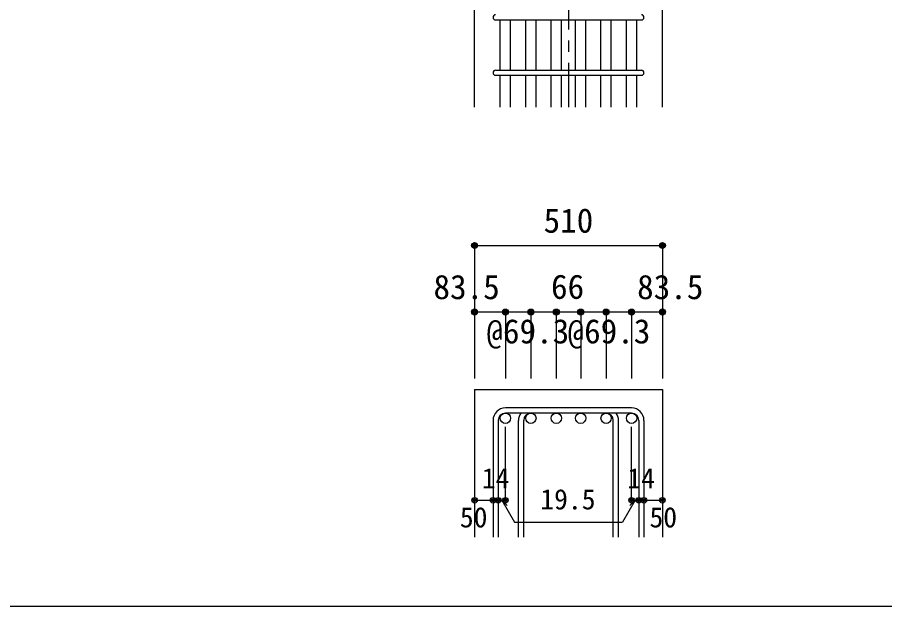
# Model space of a CAD drawing. Units: millimetres at full size, sheet at 1:30; some dimension numbers follow another scale. Extents: x -5973 to 5954, y -4195 to 4201.
# Drawn here: x -942 to 1409, y 3 to 1599 of the extents above; entities that cross this region are included whole.
import ezdxf
from ezdxf.enums import TextEntityAlignment as Align

# ---------------------------------------------------------------- set-up
doc = ezdxf.new("R2010")
doc.units = ezdxf.units.MM
doc.header["$LTSCALE"] = 30
doc.header["$PDMODE"] = 32
doc.header["$PDSIZE"] = 15
doc.linetypes.add('CHAIN1', pattern=[8, 5, -1, 1, -1])
for name, color, linetype in [('0-1_躯体線', 2, 'Continuous'), ('0-5_基礎梁筋', 7, 'Continuous'), ('0-6_スタラップ筋', 7, 'Continuous'), ('0-D_寸法', 4, 'Continuous'), ('F-0_枠', 6, 'Continuous')]:
    doc.layers.add(name, color=color, linetype=linetype)
doc.styles.add('ＭＳ ゴシック', font='')
doc.styles.get('ＭＳ ゴシック').set_extended_font_data('MS Gothic')

msp = doc.modelspace()

# ---------------------------------------------------------------- linework, layer by layer
at = {"layer": '0-1_躯体線'}
for p, q in [((297.94, 1356.03), (297.94, 1756.03)), ((297.94, 591.03), (297.94, 191.03)), ((297.94, 591.03), (806.94, 591.03)), ((806.94, 591.03), (806.94, 191.03))]:
    msp.add_line(p, q, dxfattribs=at)
msp.add_lwpolyline([(806.94, 1356.03), (806.94, 1756.03), (1252.44, 1756.03)], dxfattribs=at)
at = {"layer": '0-5_基礎梁筋'}
for p, q in [((367.44, 1456.03), (367.44, 1592.03)), ((395.44, 1456.03), (395.44, 1592.03)), ((436.44, 1456.03), (436.44, 1592.03)), ((464.44, 1456.03), (464.44, 1592.03)), ((505.44, 1456.03), (505.44, 1592.03)), ((533.44, 1456.03), (533.44, 1592.03)), ((571.44, 1456.03), (571.44, 1592.03)), ((599.44, 1456.03), (599.44, 1592.03)), ((640.44, 1456.03), (640.44, 1592.03)), ((668.44, 1456.03), (668.44, 1592.03)), ((709.44, 1456.03), (709.44, 1592.03)), ((737.44, 1456.03), (737.44, 1592.03)), ((367.44, 1356.03), (367.44, 1442.03)), ((395.44, 1356.03), (395.44, 1442.03)), ((436.44, 1356.03), (436.44, 1442.03)), ((464.44, 1356.03), (464.44, 1442.03)), ((505.44, 1356.03), (505.44, 1442.03)), ((533.44, 1356.03), (533.44, 1442.03)), ((571.44, 1356.03), (571.44, 1442.03)), ((599.44, 1356.03), (599.44, 1442.03)), ((640.44, 1356.03), (640.44, 1442.03)), ((668.44, 1356.03), (668.44, 1442.03)), ((709.44, 1356.03), (709.44, 1442.03)), ((737.44, 1356.03), (737.44, 1442.03))]:
    msp.add_line(p, q, dxfattribs=at)
at = {"layer": '0-5_基礎梁筋', "color": 3}
for centre in [(381.44, 513.03), (450.44, 513.03), (519.44, 513.03), (585.44, 513.03), (654.44, 513.03), (723.44, 513.03)]:
    msp.add_circle(centre, 14, dxfattribs=at)
at = {"layer": '0-6_スタラップ筋'}
for p, q in [((354.94, 1592.03), (749.94, 1592.03)), ((354.94, 1456.03), (749.94, 1456.03)), ((354.94, 1442.03), (749.94, 1442.03)), ((723.44, 541.03), (381.44, 541.03)), ((723.44, 527.03), (381.44, 527.03)), ((347.94, 507.53), (347.94, 191.03)), ((361.94, 507.53), (361.94, 191.03)), ((416.94, 191.03), (416.94, 507.53)), ((430.94, 191.03), (430.94, 507.53)), ((673.94, 191.03), (673.94, 507.53)), ((687.94, 191.03), (687.94, 507.53)), ((742.94, 507.53), (742.94, 191.03)), ((756.94, 507.53), (756.94, 191.03))]:
    msp.add_line(p, q, dxfattribs=at)
for centre, radius, start, end in [((354.94, 1599.03), 7, 90, 270), ((749.94, 1599.03), 7, 270, 90), ((354.94, 1449.03), 7, 90, 270), ((749.94, 1449.03), 7, 270, 90), ((381.44, 507.53), 33.5, 90, 180), ((723.44, 507.53), 33.5, 0, 90), ((381.44, 507.53), 19.5, 90, 180), ((450.44, 507.53), 33.5, 144.40235, 180), ((450.44, 507.53), 19.5, 90, 180), ((654.44, 507.53), 19.5, 0, 90), ((654.44, 507.53), 33.5, 0, 35.59765), ((723.44, 507.53), 19.5, 0, 90)]:
    msp.add_arc(centre, radius, start, end, dxfattribs=at)
at = {"layer": '0-D_寸法', "linetype": 'CHAIN1'}
msp.add_line((552.44, 3156.03), (552.44, 1356.03), dxfattribs=at)
at = {"layer": '0-D_寸法'}
for p, q in [((297.94, 981.03), (297.94, 801.03)), ((297.94, 981.03), (806.94, 981.03)), ((806.94, 981.03), (806.94, 801.03)), ((806.94, 981.03), (806.94, 801.03)), ((297.94, 801.03), (297.94, 621.03)), ((297.94, 801.03), (806.94, 801.03)), ((381.44, 801.03), (381.44, 621.03)), ((450.44, 801.03), (450.44, 621.03)), ((519.44, 801.03), (519.44, 621.03)), ((585.44, 801.03), (585.44, 621.03)), ((654.44, 801.03), (654.44, 621.03)), ((723.44, 801.03), (723.44, 621.03)), ((806.94, 801.03), (806.94, 621.03)), ((381.44, 291.03), (381.44, 490.36)), ((723.44, 291.03), (723.44, 490.36)), ((297.94, 291.03), (347.94, 291.03)), ((347.94, 291.03), (381.44, 291.03)), ((371.69, 291.03), (385.83, 276.89)), ((371.69, 291.03), (405.91, 231.75)), ((733.19, 291.03), (698.96, 231.75)), ((733.19, 291.03), (719.04, 276.89)), ((723.44, 291.03), (806.94, 291.03)), ((742.94, 291.03), (756.94, 291.03)), ((405.91, 231.75), (698.96, 231.75))]:
    msp.add_line(p, q, dxfattribs=at)
for centre, radius in [((297.94, 981.03), 8), ((297.94, 981.03), 7.2), ((297.94, 981.03), 6.4), ((806.94, 981.03), 8), ((806.94, 981.03), 7.2), ((806.94, 981.03), 6.4), ((297.94, 981.03), 5.6), ((297.94, 981.03), 4.8), ((297.94, 981.03), 4), ((297.94, 981.03), 3.2), ((297.94, 981.03), 2.4), ((297.94, 981.03), 1.6), ((297.94, 981.03), 0.8), ((806.94, 981.03), 5.6), ((806.94, 981.03), 4.8), ((806.94, 981.03), 4), ((806.94, 981.03), 3.2), ((806.94, 981.03), 2.4), ((806.94, 981.03), 1.6), ((806.94, 981.03), 0.8), ((297.94, 801.03), 8), ((297.94, 801.03), 7.2), ((297.94, 801.03), 6.4), ((297.94, 801.03), 5.6), ((297.94, 801.03), 4.8), ((297.94, 801.03), 4), ((297.94, 801.03), 3.2), ((297.94, 801.03), 2.4), ((297.94, 801.03), 1.6), ((297.94, 801.03), 0.8), ((381.44, 801.03), 8), ((381.44, 801.03), 7.2), ((381.44, 801.03), 6.4), ((381.44, 801.03), 5.6), ((381.44, 801.03), 4.8), ((381.44, 801.03), 4), ((381.44, 801.03), 3.2), ((381.44, 801.03), 2.4), ((381.44, 801.03), 1.6), ((381.44, 801.03), 0.8), ((450.44, 801.03), 8), ((450.44, 801.03), 7.2), ((450.44, 801.03), 6.4), ((450.44, 801.03), 5.6), ((450.44, 801.03), 4.8), ((450.44, 801.03), 4), ((450.44, 801.03), 3.2), ((450.44, 801.03), 2.4), ((450.44, 801.03), 1.6), ((450.44, 801.03), 0.8), ((519.44, 801.03), 8), ((519.44, 801.03), 7.2), ((519.44, 801.03), 6.4), ((519.44, 801.03), 5.6), ((519.44, 801.03), 4.8), ((519.44, 801.03), 4), ((519.44, 801.03), 3.2), ((519.44, 801.03), 2.4), ((519.44, 801.03), 1.6), ((519.44, 801.03), 0.8), ((585.44, 801.03), 8), ((585.44, 801.03), 7.2), ((585.44, 801.03), 6.4), ((585.44, 801.03), 5.6), ((585.44, 801.03), 4.8), ((585.44, 801.03), 4), ((585.44, 801.03), 3.2), ((585.44, 801.03), 2.4), ((585.44, 801.03), 1.6), ((585.44, 801.03), 0.8), ((654.44, 801.03), 8), ((654.44, 801.03), 7.2), ((654.44, 801.03), 6.4), ((654.44, 801.03), 5.6), ((654.44, 801.03), 4.8), ((654.44, 801.03), 4), ((654.44, 801.03), 3.2), ((654.44, 801.03), 2.4), ((654.44, 801.03), 1.6), ((654.44, 801.03), 0.8), ((723.44, 801.03), 8), ((723.44, 801.03), 7.2), ((723.44, 801.03), 6.4), ((723.44, 801.03), 5.6), ((723.44, 801.03), 4.8), ((723.44, 801.03), 4), ((723.44, 801.03), 3.2), ((723.44, 801.03), 2.4), ((723.44, 801.03), 1.6), ((723.44, 801.03), 0.8), ((806.94, 801.03), 8), ((806.94, 801.03), 7.2), ((806.94, 801.03), 6.4), ((806.94, 801.03), 5.6), ((806.94, 801.03), 4.8), ((806.94, 801.03), 4), ((806.94, 801.03), 3.2), ((806.94, 801.03), 2.4), ((806.94, 801.03), 1.6), ((806.94, 801.03), 0.8), ((297.94, 291.03), 4), ((297.94, 291.03), 3.6), ((297.94, 291.03), 3.2), ((297.94, 291.03), 2.8), ((297.94, 291.03), 2.4), ((297.94, 291.03), 2), ((297.94, 291.03), 1.6), ((297.94, 291.03), 1.2), ((297.94, 291.03), 0.8), ((297.94, 291.03), 0.4), ((347.94, 291.03), 4), ((347.94, 291.03), 3.6), ((347.94, 291.03), 3.2), ((347.94, 291.03), 2.8), ((347.94, 291.03), 2.4), ((347.94, 291.03), 2), ((347.94, 291.03), 1.6), ((347.94, 291.03), 1.2), ((347.94, 291.03), 0.8), ((347.94, 291.03), 0.4), ((361.94, 291.03), 4), ((361.94, 291.03), 3.6), ((361.94, 291.03), 3.2), ((361.94, 291.03), 2.8), ((361.94, 291.03), 2.4), ((361.94, 291.03), 2), ((361.94, 291.03), 1.6), ((361.94, 291.03), 1.2), ((361.94, 291.03), 0.8), ((361.94, 291.03), 0.4), ((381.44, 291.03), 4), ((381.44, 291.03), 3.6), ((381.44, 291.03), 3.2), ((381.44, 291.03), 2.8), ((381.44, 291.03), 2.4), ((381.44, 291.03), 2), ((381.44, 291.03), 1.6), ((381.44, 291.03), 1.2), ((381.44, 291.03), 0.8), ((381.44, 291.03), 0.4), ((723.44, 291.03), 4), ((723.44, 291.03), 3.6), ((723.44, 291.03), 3.2), ((723.44, 291.03), 2.8), ((723.44, 291.03), 2.4), ((723.44, 291.03), 2), ((723.44, 291.03), 1.6), ((723.44, 291.03), 1.2), ((723.44, 291.03), 0.8), ((723.44, 291.03), 0.4), ((742.94, 291.03), 4), ((742.94, 291.03), 3.6), ((742.94, 291.03), 3.2), ((742.94, 291.03), 2.8), ((742.94, 291.03), 2.4), ((742.94, 291.03), 2), ((742.94, 291.03), 1.6), ((742.94, 291.03), 1.2), ((742.94, 291.03), 0.8), ((742.94, 291.03), 0.4), ((756.94, 291.03), 4), ((756.94, 291.03), 3.6), ((756.94, 291.03), 3.2), ((756.94, 291.03), 2.8), ((756.94, 291.03), 2.4), ((756.94, 291.03), 2), ((756.94, 291.03), 1.6), ((756.94, 291.03), 1.2), ((756.94, 291.03), 0.8), ((756.94, 291.03), 0.4), ((806.94, 291.03), 4), ((806.94, 291.03), 3.6), ((806.94, 291.03), 3.2), ((806.94, 291.03), 2.8), ((806.94, 291.03), 2.4), ((806.94, 291.03), 2), ((806.94, 291.03), 1.6), ((806.94, 291.03), 1.2), ((806.94, 291.03), 0.8), ((806.94, 291.03), 0.4)]:
    msp.add_circle(centre, radius, dxfattribs=at)
at = {"layer": '0-D_寸法', "color": 7}
for p in [(297.94, 981.03), (806.94, 981.03), (297.94, 801.03), (381.44, 801.03), (450.44, 801.03), (519.44, 801.03), (585.44, 801.03), (654.44, 801.03), (723.44, 801.03), (806.94, 801.03), (297.94, 291.03), (347.94, 291.03), (361.94, 291.03), (381.44, 291.03), (723.44, 291.03), (742.94, 291.03), (756.94, 291.03), (806.94, 291.03)]:
    msp.add_point(p, dxfattribs=at)
at = {"layer": 'F-0_枠', "color": 2}
msp.add_line((3723.6, 2.95), (-5972.88, 2.95), dxfattribs=at)

# ---------------------------------------------------------------- texts
at = {"layer": '0-D_寸法', "style": 'ＭＳ ゴシック'}
for s, height, p in [('510', 65.98, (484.94, 996.03)), ('83.5', 65.98, (186.44, 816.03)), ('66', 65.98, (505.08, 816.76)), ('83.5', 65.98, (738.44, 816.03)), ('@69.3', 65.98, (329.94, 696.03)), ('@69.3', 65.98, (549.94, 696.03)), ('14', 54.99, (317.4, 306.48)), ('14', 54.99, (711.98, 306.48)), ('19.5', 54.99, (476.05, 249.77)), ('50', 54.99, (257.94, 201.03)), ('50', 54.99, (771.94, 201.03))]:
    msp.add_text(s, height=height, dxfattribs=at).set_placement(p, align=Align.BOTTOM_LEFT)

doc.saveas('drawing.dxf')
